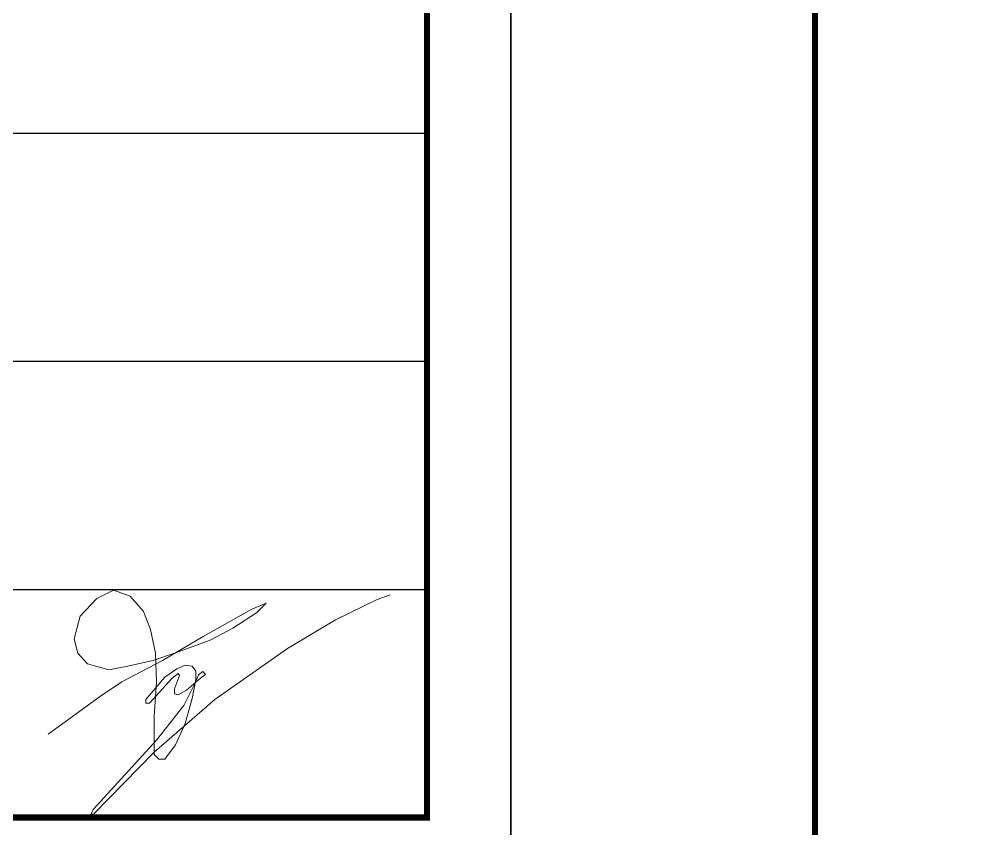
# Model space of a CAD drawing. Header units: millimetres. Extents: x 1336014 to 2939047, y -333549 to -60566.
# Drawn here: x 1412303 to 1415437, y -155129 to -152466 of the extents above; entities that cross this region are included whole.
import ezdxf

# ---------------------------------------------------------------- set-up
doc = ezdxf.new("R2010")
doc.units = ezdxf.units.MM
doc.header["$MEASUREMENT"] = 0
for name, color, linetype, lineweight in [('05.Text', 253, 'Continuous', 18), ('11.Khung bo', 32, 'Continuous', 50), ('12.Khung', 36, 'Continuous', 25)]:
    doc.layers.add(name, color=color, linetype=linetype, lineweight=lineweight)
doc.layers.add('Tpl_Bound', color=1, linetype='Continuous', plot=False)

# ---------------------------------------------------------------- blocks, each defined once
blk = doc.blocks.new('100')
at = {"layer": '05.Text'}
blk.add_lwpolyline([(1899552.4, -936474.8), (1899782.1, -936307.7), (1899876.1, -936245), (1900053.6, -936151), (1900231.2, -936046.6), (1900445.2, -935926.5), (1900507.9, -935900.4), (1900466.1, -935942.2), (1900361.7, -936010), (1900262.5, -936062.2), (1900110, -936117.9), (1900011.9, -936151), (1899902.2, -936177.1), (1899818.7, -936192.8), (1899724.7, -936166.7), (1899682.9, -936119.7), (1899667.2, -936057), (1899693.3, -935957.8), (1899766.4, -935879.5), (1899839.5, -935842.9), (1899912.6, -935869), (1899970.1, -935936.9), (1900001.4, -936015.3), (1900022.3, -936119.7), (1900027.5, -936245), (1900017.1, -936396.4), (1900017.1, -936500.9), (1900017.1, -936563.5), (1900038, -936584.4), (1900064.1, -936584.4), (1900111.1, -936521.8), (1900152.8, -936427.8), (1900184.2, -936318.1), (1900199.8, -936234.6), (1900199.8, -936198), (1900184.2, -936177.1), (1900152.8, -936171.9), (1900116.3, -936187.6), (1900064.1, -936224.1), (1899980.5, -936323.3), (1899980.5, -936339), (1899996.2, -936339), (1900095.4, -936229.3), (1900121.5, -936208.5), (1900128.1, -936216.7), (1900105.8, -936276.3), (1900105.8, -936297.2), (1900121.5, -936302.4), (1900158.1, -936281.6), (1900220.7, -936229.3), (1900241.6, -936213.7), (1900231, -936199.5), (1900211.7, -936213.9), (1900197.1, -936249), (1900147.6, -936349.4), (1900027.5, -936500.9), (1899750.8, -936803.7), (1899740.3, -936824.6), (1899750.8, -936824.6), (1900017.1, -936553.1), (1900283.4, -936323.3), (1900601.9, -936098.8), (1900810.8, -935973.5), (1900993.5, -935884.7), (1901051, -935863.8), (1901051, -935863.8)], dxfattribs=at)
blk.add_lwpolyline([(1899552.4, -936474.8), (1899782.1, -936307.7), (1899876.1, -936245), (1900053.6, -936151), (1900231.2, -936046.6), (1900445.2, -935926.5), (1900507.9, -935900.4), (1900466.1, -935942.2), (1900361.7, -936010), (1900262.5, -936062.2), (1900110, -936117.9), (1900011.9, -936151), (1899902.2, -936177.1), (1899818.7, -936192.8), (1899724.7, -936166.7), (1899682.9, -936119.7), (1899667.2, -936057), (1899693.3, -935957.8), (1899766.4, -935879.5), (1899839.5, -935842.9), (1899912.6, -935869), (1899970.1, -935936.9), (1900001.4, -936015.3), (1900022.3, -936119.7), (1900027.5, -936245), (1900017.1, -936396.4), (1900017.1, -936500.9), (1900017.1, -936563.5), (1900038, -936584.4), (1900064.1, -936584.4), (1900111.1, -936521.8), (1900152.8, -936427.8), (1900184.2, -936318.1), (1900199.8, -936234.6), (1900199.8, -936198), (1900184.2, -936177.1), (1900152.8, -936171.9), (1900116.3, -936187.6), (1900064.1, -936224.1), (1899980.5, -936323.3), (1899980.5, -936339), (1899996.2, -936339), (1900095.4, -936229.3), (1900121.5, -936208.5), (1900128.1, -936216.7), (1900105.8, -936276.3), (1900105.8, -936297.2), (1900121.5, -936302.4), (1900158.1, -936281.6), (1900220.7, -936229.3), (1900241.6, -936213.7), (1900231, -936199.5), (1900211.7, -936213.9), (1900197.1, -936249), (1900147.6, -936349.4), (1900027.5, -936500.9), (1899750.8, -936803.7), (1899740.3, -936824.6), (1899750.8, -936824.6), (1900017.1, -936553.1), (1900283.4, -936323.3), (1900601.9, -936098.8), (1900810.8, -935973.5), (1900993.5, -935884.7), (1901051, -935863.8), (1901051, -935863.8)], dxfattribs=at)
blk.add_lwpolyline([(1899552.4, -936474.8), (1899782.1, -936307.7), (1899876.1, -936245), (1900053.6, -936151), (1900231.2, -936046.6), (1900445.2, -935926.5), (1900507.9, -935900.4), (1900466.1, -935942.2), (1900361.7, -936010), (1900262.5, -936062.2), (1900110, -936117.9), (1900011.9, -936151), (1899902.2, -936177.1), (1899818.7, -936192.8), (1899724.7, -936166.7), (1899682.9, -936119.7), (1899667.2, -936057), (1899693.3, -935957.8), (1899766.4, -935879.5), (1899839.5, -935842.9), (1899912.6, -935869), (1899970.1, -935936.9), (1900001.4, -936015.3), (1900022.3, -936119.7), (1900027.5, -936245), (1900017.1, -936396.4), (1900017.1, -936500.9), (1900017.1, -936563.5), (1900038, -936584.4), (1900064.1, -936584.4), (1900111.1, -936521.8), (1900152.8, -936427.8), (1900184.2, -936318.1), (1900199.8, -936234.6), (1900199.8, -936198), (1900184.2, -936177.1), (1900152.8, -936171.9), (1900116.3, -936187.6), (1900064.1, -936224.1), (1899980.5, -936323.3), (1899980.5, -936339), (1899996.2, -936339), (1900095.4, -936229.3), (1900121.5, -936208.5), (1900128.1, -936216.7), (1900105.8, -936276.3), (1900105.8, -936297.2), (1900121.5, -936302.4), (1900158.1, -936281.6), (1900220.7, -936229.3), (1900241.6, -936213.7), (1900231, -936199.5), (1900211.7, -936213.9), (1900197.1, -936249), (1900147.6, -936349.4), (1900027.5, -936500.9), (1899750.8, -936803.7), (1899740.3, -936824.6), (1899750.8, -936824.6), (1900017.1, -936553.1), (1900283.4, -936323.3), (1900601.9, -936098.8), (1900810.8, -935973.5), (1900993.5, -935884.7), (1901051, -935863.8), (1901051, -935863.8)], dxfattribs=at)
at = {"layer": '11.Khung bo', "const_width": 26.7}
for points in [[(1860913, -945239.8), (1860913, -916940.1), (1896062.6, -916940.1), (1896062.6, -945239.8)], [(1860913, -945239.8), (1860913, -916940.1), (1896062.6, -916940.1), (1896062.6, -945239.8)], [(1860913, -945239.8), (1860913, -916940.1), (1896062.6, -916940.1), (1896062.6, -945239.8)], [(1896212.6, -936839.9), (1901212.6, -936839.9), (1901212.6, -929840), (1896212.6, -929840)], [(1896212.6, -936839.9), (1901212.6, -936839.9), (1901212.6, -929840), (1896212.6, -929840)], [(1896212.6, -936839.9), (1901212.6, -936839.9), (1901212.6, -929840), (1896212.6, -929840)]]:
    blk.add_lwpolyline(points, close=True, dxfattribs=at)
at = {"layer": '12.Khung'}
for p, q in [((1896212.6, -933839.9), (1901212.6, -933839.9)), ((1896212.6, -933839.9), (1901212.6, -933839.9)), ((1896212.6, -933839.9), (1901212.6, -933839.9)), ((1896212.6, -934839.9), (1901212.6, -934839.9)), ((1896212.6, -934839.9), (1901212.6, -934839.9)), ((1896212.6, -934839.9), (1901212.6, -934839.9)), ((1896212.6, -935839.9), (1901212.6, -935839.9)), ((1896212.6, -935839.9), (1901212.6, -935839.9)), ((1896212.6, -935839.9), (1901212.6, -935839.9))]:
    blk.add_line(p, q, dxfattribs=at)
blk.add_lwpolyline([(1901579.2, -945939.8), (1901579.2, -916240.1), (1859579.6, -916240.1), (1859579.6, -945939.8)], close=True, dxfattribs=at)
blk.add_lwpolyline([(1901579.2, -945939.8), (1901579.2, -916240.1), (1859579.6, -916240.1), (1859579.6, -945939.8)], close=True, dxfattribs=at)
blk.add_lwpolyline([(1901579.2, -945939.8), (1901579.2, -916240.1), (1859579.6, -916240.1), (1859579.6, -945939.8)], close=True, dxfattribs=at)

msp = doc.modelspace()

# ---------------------------------------------------------------- linework, layer by layer
at = {"layer": 'Tpl_Bound', "color": 1}
for points in [[(1382419, -161916.3), (1382419, -139641.5), (1413918.7, -139641.5), (1413918.7, -161916.3)], [(1413918.7, -161916.3), (1413918.7, -139641.5), (1445418.4, -139641.5), (1445418.4, -161916.3)]]:
    msp.add_lwpolyline(points, close=True, dxfattribs=at)

# ---------------------------------------------------------------- block references
at = {"layer": '05.Text', "xscale": 0.75, "yscale": 0.75, "zscale": 0.75}
for p in [(-12265.7, 547538.6), (19234, 547538.6)]:
    msp.add_blockref('100', p, dxfattribs=at)

doc.saveas('drawing.dxf')
